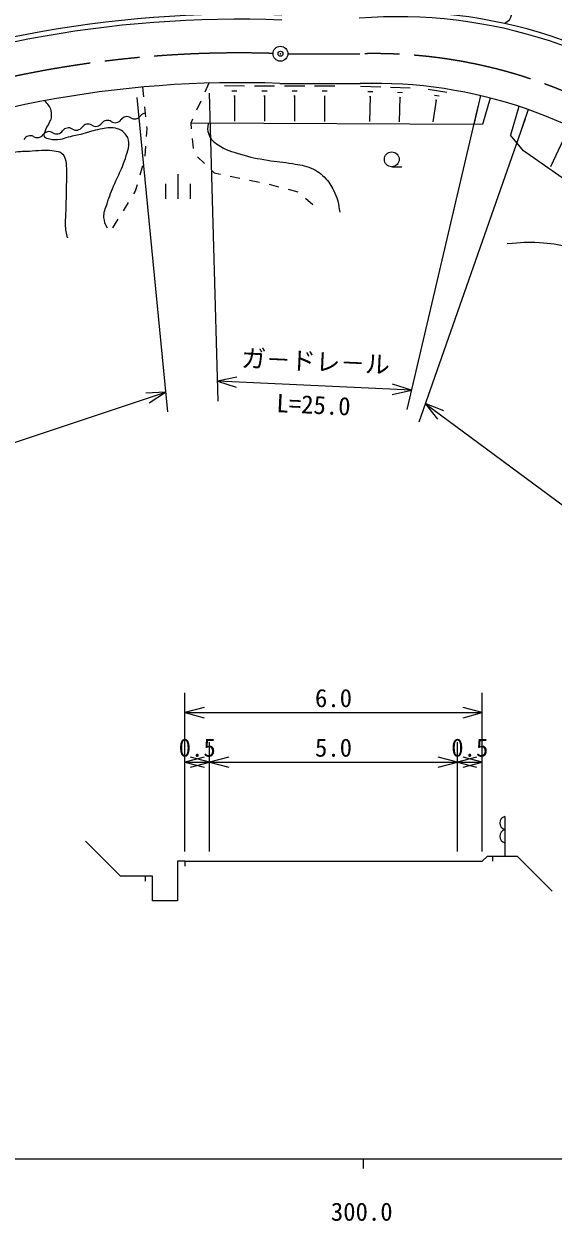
# Model space of a CAD drawing. Units: millimetres, scale not verified, with parts at other scales. Extents: x 40000 to 680000, y 20000 to 380000.
# Drawn here: x 333763 to 387147, y 198715 to 319456 of the extents above; entities that cross this region are included whole.
import ezdxf
from ezdxf.enums import TextEntityAlignment as Align

# ---------------------------------------------------------------- set-up
doc = ezdxf.new("R2010")
doc.units = ezdxf.units.MM
doc.header["$LTSCALE"] = 1000
doc.header["$PDMODE"] = 32
doc.header["$PDSIZE"] = 500
doc.linetypes.add('CHAIN', pattern=[18.5, 12, -1.5, 3.5, -1.5])
for name, color, linetype, lineweight in [('M-BGD', 7, 'Continuous', 25), ('M-BMK', 2, 'CHAIN', 13), ('M-BMK-SRVR', 3, 'Continuous', 25), ('M-STR-HTXT', 7, 'Continuous', 13), ('M-STR-STRC', 7, 'Continuous', 25), ('M-TTL-BAND', 7, 'Continuous', 25)]:
    doc.layers.add(name, color=color, linetype=linetype, lineweight=lineweight)
doc.styles.add('@ＭＳ ゴシック', font='')
doc.styles.add('ＭＳ ゴシック', font='')
doc.styles.get('@ＭＳ ゴシック').set_extended_font_data('@MS Gothic')
doc.styles.get('ＭＳ ゴシック').set_extended_font_data('MS Gothic')

msp = doc.modelspace()

# ---------------------------------------------------------------- linework, layer by layer
at = {"layer": 'M-BGD'}
for p, q in [((345718, 313087), (345821, 312092)), ((352423, 313489), (352011, 312578)), ((353986, 313234), (356017, 313228)), ((354746, 312724), (355254, 312722)), ((357018, 313225), (359051, 313219)), ((359586, 313454), (367688, 313442)), ((360052, 313215), (362087, 313209)), ((363087, 313206), (365124, 313200)), ((367716, 313191), (369754, 313121)), ((370738, 313087), (372731, 313018)), ((374549, 312861), (376434, 312581)), ((351598, 311667), (351185, 310756)), ((354935, 312215), (355062, 312215)), ((354998, 312215), (354991, 309667)), ((357779, 312714), (358287, 312713)), ((357968, 312205), (358095, 312205)), ((358031, 312205), (358024, 309654)), ((360813, 312704), (361322, 312703)), ((361003, 312195), (361130, 312195)), ((361066, 312195), (361058, 309641)), ((363849, 312695), (364359, 312693)), ((364039, 312185), (364166, 312184)), ((364102, 312185), (364095, 309629)), ((368463, 312655), (368972, 312637)), ((368700, 312137), (368613, 309610)), ((368636, 312139), (368764, 312134)), ((371468, 312563), (371967, 312546)), ((371700, 312056), (371616, 309597)), ((371638, 312059), (371763, 312054)), ((375352, 311779), (375025, 309581)), ((375186, 312285), (375657, 312215)), ((375293, 311787), (375411, 311770)), ((379825, 312224), (379144, 309316)), ((380808, 311983), (380029, 309313)), ((345924, 311097), (346027, 310103)), ((383688, 311144), (382842, 308239)), ((384646, 310819), (383476, 307480)), ((346130, 309108), (346151, 308902)), ((350773, 309846), (350587, 309435)), ((350587, 309435), (350639, 308888)), ((380029, 309313), (350587, 309435)), ((346151, 308902), (346100, 308111)), ((350736, 307893), (350832, 306898)), ((384164, 306657), (382842, 308239)), ((346036, 307113), (345972, 306115)), ((388198, 307834), (386876, 305055)), ((351261, 306064), (351985, 305374)), ((394103, 299679), (384164, 306657)), ((345737, 305147), (345455, 304188)), ((349323, 301818), (349323, 304318)), ((352708, 304684), (352962, 304442)), ((352962, 304442), (353598, 304311)), ((370875, 305050), (371875, 305050)), ((345173, 303228), (344988, 302600)), ((348073, 301818), (348073, 303318)), ((350573, 301818), (350573, 303318)), ((354578, 304110), (355557, 303909)), ((356537, 303707), (357516, 303506)), ((358491, 303286), (359459, 303031)), ((344988, 302600), (344807, 302306)), ((360426, 302777), (361393, 302523)), ((362165, 301899), (362920, 301243)), ((344283, 301454), (343759, 300603)), ((343235, 299751), (342711, 298899))]:
    msp.add_line(p, q, dxfattribs=at)
msp.add_circle((370875, 305800), 750, dxfattribs=at)
for centre, radius, start, end in [((355476, 206533), 113900, 87.8352, 113.86126), ((371458, 270805), 49877, 49.32186, 94.4696), ((371458, 270805), 49377, 49.31978, 94.48553), ((355476, 206533), 113400, 87.82754, 113.86247), ((355476, 206533), 107000, 87.79844, 113.87874), ((369105, 266463), 47000, 50.41521, 91.72765), ((346113, 309759), 725, 99.90943, 144.47969), ((340221, 308627), 725, 57.27405, 144.47969), ((341005, 309847), 725, 237.27405, 324.47969), ((342185, 309004), 725, 57.27405, 144.47969), ((342969, 310224), 725, 237.27405, 324.47969), ((344149, 309382), 725, 57.27405, 144.47969), ((344933, 310601), 725, 237.27405, 324.47969), ((334393, 307458), 725, 63.09818, 150.30382), ((335113, 308715), 725, 237.27405, 324.47969), ((336293, 307872), 725, 57.27405, 144.47969), ((337077, 309092), 725, 237.27405, 324.47969), ((338257, 308249), 725, 57.27405, 144.47969), ((339041, 309469), 725, 237.27405, 324.47969)]:
    msp.add_arc(centre, radius, start, end, dxfattribs=at)
for points, knots in [([(293903, 307128), (295575, 307623), (296087, 307783), (297431, 308347), (298902, 308964), (299646, 309481), (301068, 310205), (302231, 310798), (302856, 311187), (304047, 311721), (305137, 312209), (305798, 312362), (306896, 312832), (308249, 313411), (308995, 313765), (310320, 314407), (312384, 315409), (313537, 315980), (315542, 317094), (316764, 317773), (317401, 318234), (318573, 318993), (320374, 320161), (321336, 320885), (323088, 322125), (323815, 322639), (324129, 323082), (324937, 323458), (325388, 323668), (325691, 323719), (326189, 323700), (326828, 323677), (327176, 323533), (327785, 323337), (328511, 323103), (328844, 322784), (329563, 322529), (330440, 322218), (330947, 322084), (331856, 321882), (333013, 321626), (333665, 321463), (334846, 321357), (336277, 321229), (337086, 321260), (338523, 321256), (340373, 321251), (341411, 321261), (343260, 321337), (345404, 321425), (346605, 321497), (348745, 321660), (351404, 321863), (352891, 322011), (355543, 322286), (358222, 322564), (359717, 322773), (362392, 323094), (363749, 323258), (364504, 323406), (365866, 323519), (367016, 323614), (367664, 323711), (368816, 323660), (372328, 323506), (374308, 323387), (377776, 322812), (378909, 322624), (379544, 322496), (380644, 322165), (381320, 321962), (381690, 321772), (382260, 321357), (382532, 321160), (382690, 321017), (382826, 320711), (382956, 320418), (382941, 320160), (382763, 319895), (382617, 319676), (382453, 319599), (382210, 319509)], [0, 0, 0, 0, 1, 1, 1, 2, 2, 2, 3, 3, 3, 4, 4, 4, 5, 5, 5, 6, 6, 6, 7, 7, 7, 8, 8, 8, 9, 9, 9, 10, 10, 10, 11, 11, 11, 12, 12, 12, 13, 13, 13, 14, 14, 14, 15, 15, 15, 16, 16, 16, 17, 17, 17, 18, 18, 18, 19, 19, 19, 20, 20, 20, 21, 21, 21, 22, 22, 22, 23, 23, 23, 24, 24, 24, 25, 25, 25, 26, 26, 26, 27, 27, 27, 27]), ([(342179, 298855), (341963, 299285), (341874, 299502), (341836, 299947), (341790, 300495), (341990, 300793), (342148, 301320), (342396, 302143), (342598, 302584), (342928, 303378), (343211, 304058), (343439, 304409), (343708, 305094), (343873, 305514), (343957, 305753), (344082, 306186), (344194, 306572), (344331, 306782), (344332, 307184), (344333, 307610), (344341, 307907), (344082, 308245), (343777, 308645), (343482, 308821), (342991, 308931), (342395, 309065), (342033, 308938), (341431, 308838), (340745, 308724), (340388, 308540), (339715, 308370), (339133, 308222), (338799, 308175), (338218, 308027), (337904, 307947), (337742, 307828), (337420, 307801), (337015, 307768), (336770, 307706), (336381, 307821), (336153, 307889), (335933, 307892), (335846, 308114), (335747, 308367), (335877, 308543), (335967, 308800), (336065, 309077), (336195, 309199), (336320, 309465), (336415, 309665), (336497, 309772), (336532, 309990), (336577, 310262), (336562, 310425), (336507, 310696), (336412, 311159), (336196, 311339), (335857, 311719)], [0, 0, 0, 0, 1, 1, 1, 2, 2, 2, 3, 3, 3, 4, 4, 4, 5, 5, 5, 6, 6, 6, 7, 7, 7, 8, 8, 8, 9, 9, 9, 10, 10, 10, 11, 11, 11, 12, 12, 12, 13, 13, 13, 14, 14, 14, 15, 15, 15, 16, 16, 16, 17, 17, 17, 18, 18, 18, 19, 19, 19, 19]), ([(352341, 309428), (352277, 308989), (352268, 308741), (352402, 308336), (352577, 307805), (352887, 307577), (353351, 307265), (354146, 306728), (354699, 306598), (355616, 306316), (356658, 305995), (357266, 305894), (358340, 305704), (359314, 305531), (359877, 305546), (360850, 305367), (361600, 305228), (362049, 305214), (362747, 304908), (363398, 304622), (363733, 304356), (364217, 303836), (364671, 303348), (364858, 303004), (365135, 302398), (365458, 301691), (365494, 301343), (365625, 300469)], [0, 0, 0, 0, 1, 1, 1, 2, 2, 2, 3, 3, 3, 4, 4, 4, 5, 5, 5, 6, 6, 6, 7, 7, 7, 8, 8, 8, 9, 9, 9, 9]), ([(318719, 301817), (319244, 301996), (319800, 302196), (320412, 302430), (322211, 303117), (323119, 303746), (324922, 304424), (326086, 304861), (326759, 305055), (327961, 305373), (329796, 305859), (330810, 306220), (332685, 306513), (333420, 306627), (333841, 306606), (334583, 306655), (335098, 306690), (335386, 306721), (335903, 306724), (336258, 306726), (336461, 306731), (336812, 306673), (337110, 306623), (337314, 306623), (337549, 306432), (337753, 306268), (337819, 306112), (337909, 305867), (338042, 305505), (338018, 305274), (338046, 304889), (338079, 304448), (338053, 304200), (338046, 303758), (338040, 303376), (338029, 303162), (338021, 302780), (338003, 302017), (338014, 301588), (337986, 300825), (337973, 300470), (337951, 300272), (337943, 299917), (337932, 299367), (337893, 299051), (337995, 298510), (338042, 298260), (338060, 298162), (338149, 297876)], [0, 0, 0, 0, 1, 1, 1, 2, 2, 2, 3, 3, 3, 4, 4, 4, 5, 5, 5, 6, 6, 6, 7, 7, 7, 8, 8, 8, 9, 9, 9, 10, 10, 10, 11, 11, 11, 12, 12, 12, 13, 13, 13, 14, 14, 14, 15, 15, 15, 16, 16, 16, 16]), ([(382512, 297303), (384006, 297441), (384495, 297495), (385763, 297414), (386928, 297339), (387588, 297263), (388718, 296971), (389876, 296671), (390506, 296419), (391600, 295936), (392586, 295501), (393117, 295203), (394038, 294643), (394907, 294115), (395378, 293789), (396180, 293166), (397094, 292456), (397612, 292059), (398434, 291245), (399048, 290637), (399298, 290208), (399893, 289582), (400477, 288969), (400787, 288602), (401445, 288068), (402212, 287444), (402739, 287229), (403550, 286664), (404339, 286114), (404829, 285864), (405545, 285223), (406379, 284476), (406725, 283935), (407448, 283081), (408296, 282078), (408751, 281498), (409553, 280458), (410350, 279423), (410748, 278807), (411530, 277761), (411986, 277151), (412335, 276872), (412712, 276209), (413102, 275522), (413194, 275197), (413451, 274325)], [0, 0, 0, 0, 1, 1, 1, 2, 2, 2, 3, 3, 3, 4, 4, 4, 5, 5, 5, 6, 6, 6, 7, 7, 7, 8, 8, 8, 9, 9, 9, 10, 10, 10, 11, 11, 11, 12, 12, 12, 13, 13, 13, 14, 14, 14, 15, 15, 15, 15])]:
    msp.add_open_spline(points, degree=3, knots=knots, dxfattribs=at)
at = {"layer": 'M-BMK'}
msp.add_line((360396, 316452), (367646, 316442), dxfattribs=at)
for centre, radius, start, end in [((355476, 206533), 110000, 88.21819, 113.87094), ((369105, 266463), 50000, 50.4198, 91.6725)]:
    msp.add_arc(centre, radius, start, end, dxfattribs=at)
at = {"layer": 'M-BMK-SRVR'}
msp.add_circle((359646, 316453), 750, dxfattribs=at)
msp.add_point((359646, 316453), dxfattribs=at)
at = {"layer": 'M-STR-HTXT'}
for p, q in [((350000, 236000), (350000, 252000)), ((380000, 236000), (380000, 252000)), ((351932, 250518), (350000, 250000)), ((350000, 250000), (380000, 250000)), ((350000, 250000), (351932, 249482)), ((380000, 250000), (378068, 250518)), ((378068, 249482), (380000, 250000)), ((352500, 236000), (352500, 247000)), ((377500, 236000), (377500, 247000)), ((351932, 245518), (350000, 245000)), ((352500, 245000), (350568, 245518)), ((354432, 245518), (352500, 245000)), ((377500, 245000), (375568, 245518)), ((379432, 245518), (377500, 245000)), ((380000, 245000), (378068, 245518)), ((350000, 245000), (352500, 245000)), ((350000, 245000), (351932, 244482)), ((350568, 244482), (352500, 245000)), ((352500, 245000), (377500, 245000)), ((352500, 245000), (354432, 244482)), ((375568, 244482), (377500, 245000)), ((377500, 245000), (380000, 245000)), ((377500, 245000), (379432, 244482)), ((378068, 244482), (380000, 245000)), ((382280, 239530), (382280, 235530)), ((343500, 233500), (339964, 237036)), ((380000, 235000), (380530, 235530)), ((380530, 235530), (381030, 235530)), ((381030, 235530), (381030, 235030)), ((381030, 235530), (383530, 235530)), ((383530, 235530), (387066, 231995)), ((349250, 235000), (349250, 231000)), ((350000, 235000), (349250, 235000)), ((350000, 235000), (352500, 235000)), ((350000, 235000), (350000, 234500)), ((352500, 235000), (377500, 235000)), ((377500, 235000), (380000, 235000)), ((346000, 233500), (343500, 233500)), ((346750, 233500), (346000, 233500)), ((346000, 233500), (346000, 233000)), ((346750, 231000), (346750, 233500)), ((349250, 231000), (346750, 231000))]:
    msp.add_line(p, q, dxfattribs=at)
for centre in [(382475, 238864), (382475, 237530)]:
    msp.add_arc(centre, 694, 106.2602, 253.7398, dxfattribs=at)
at = {"layer": 'M-STR-STRC'}
for p, q in [((345143, 312028), (348247, 280341)), ((352452, 312489), (353339, 281418)), ((379597, 311251), (372409, 280566)), ((384316, 309876), (373598, 279288)), ((355235, 283845), (353282, 283417)), ((372865, 282514), (353282, 283417)), ((353282, 283417), (355188, 282811)), ((372865, 282514), (370959, 283120)), ((299415, 266097), (348052, 282331)), ((348052, 282331), (346056, 282211)), ((346383, 281229), (348052, 282331)), ((370911, 282086), (372865, 282514)), ((374260, 281175), (411357, 253676)), ((376120, 280441), (374260, 281175)), ((374260, 281175), (375503, 279609))]:
    msp.add_line(p, q, dxfattribs=at)
at = {"layer": 'M-TTL-BAND'}
for p, q in [((40000, 205000), (579000, 205000)), ((368000, 205000), (368000, 204000))]:
    msp.add_line(p, q, dxfattribs=at)

# ---------------------------------------------------------------- texts
at = {"layer": 'M-STR-HTXT', "style": 'ＭＳ ゴシック'}
for s, p in [('6.0', (363125, 250000)), ('0.5', (349375, 245000)), ('5.0', (363125, 245000)), ('0.5', (376875, 245000))]:
    msp.add_text(s, height=1833, dxfattribs=at).set_placement(p, align=Align.BOTTOM_LEFT)
at = {"layer": 'M-STR-STRC', "style": 'ＭＳ ゴシック'}
msp.add_text('ガ－ドレ－ル', height=1833, rotation=357.358, dxfattribs=at).set_placement((363120, 283964), align=Align.BOTTOM_CENTER)
at = {"layer": 'M-STR-STRC', "style": '@ＭＳ ゴシック'}
msp.add_text('L=25.0', height=1833, rotation=357.358, dxfattribs=at).set_placement((363027, 281967), align=Align.TOP_CENTER)
at = {"layer": 'M-TTL-BAND', "style": 'ＭＳ ゴシック'}
msp.add_text('300.0', height=1833, dxfattribs=at).set_placement((367844, 198195), align=Align.BOTTOM_CENTER)

doc.saveas('drawing.dxf')
